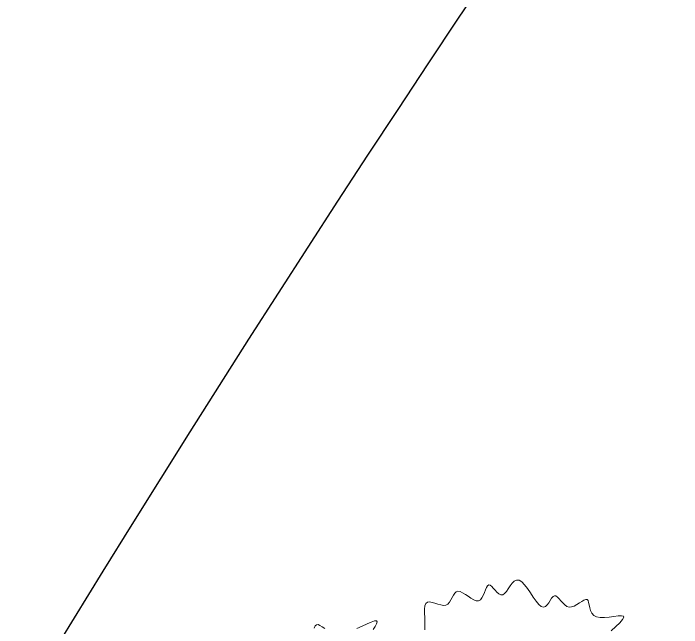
# Model space of a CAD drawing. Extents: x 2080 to 102399, y 2071 to 93424.
# Drawn here: x 81806.9 to 82002.1, y 84897.9 to 85077.3 of the extents above; entities that cross this region are included whole.
import ezdxf

# ---------------------------------------------------------------- set-up
doc = ezdxf.new("R2010")
doc.units = 0
doc.header["$LTSCALE"] = 20
doc.header["$MEASUREMENT"] = 0
doc.layers.add('casuanut tree', color=100, linetype='Continuous', lineweight=5)
doc.layers.add('road', color=2, linetype='Continuous')

# ---------------------------------------------------------------- blocks, each defined once
blk = doc.blocks.new('tr')
at = {"layer": 'casuanut tree'}
for points in [[(0.5281, 0.7179), (0.5419, 0.7259), (0.554, 0.7332), (0.563, 0.7396), (0.5677, 0.7446), (0.5672, 0.748), (0.5622, 0.7502), (0.5538, 0.7516), (0.5431, 0.7526), (0.5311, 0.7536), (0.5191, 0.7552), (0.508, 0.7576), (0.499, 0.7615), (0.4929, 0.7669), (0.4893, 0.7737), (0.4876, 0.7811), (0.4872, 0.7888), (0.4874, 0.7962), (0.4876, 0.8027), (0.4872, 0.8078), (0.4855, 0.811), (0.4821, 0.812), (0.4771, 0.8112), (0.471, 0.8092), (0.4641, 0.8065), (0.4568, 0.8039), (0.4494, 0.8019), (0.4423, 0.801), (0.4359, 0.802), (0.4305, 0.8053), (0.426, 0.8102), (0.4221, 0.8163), (0.4186, 0.8227), (0.4155, 0.8289), (0.4124, 0.8342), (0.4091, 0.8379), (0.4055, 0.8392), (0.4015, 0.8379), (0.397, 0.8345), (0.3922, 0.8299), (0.3871, 0.825), (0.3819, 0.8207), (0.3766, 0.8178), (0.3713, 0.8173), (0.3661, 0.8201), (0.3612, 0.8266), (0.3563, 0.8362), (0.3515, 0.8478), (0.3467, 0.8603), (0.3418, 0.8728), (0.3367, 0.8841), (0.3313, 0.8931), (0.3256, 0.8989), (0.3195, 0.9007), (0.3131, 0.8992), (0.3066, 0.8951), (0.3, 0.8896), (0.2935, 0.8836), (0.2873, 0.878), (0.2814, 0.8738), (0.2761, 0.8719), (0.2713, 0.873), (0.2671, 0.8765), (0.2632, 0.8817), (0.2597, 0.8878), (0.2564, 0.8939), (0.2533, 0.8993), (0.2501, 0.9031), (0.2468, 0.9046), (0.2433, 0.9031), (0.2396, 0.8993), (0.2356, 0.8939), (0.2314, 0.8877), (0.227, 0.8815), (0.2222, 0.8761), (0.2172, 0.8722), (0.2119, 0.8708), (0.2063, 0.8722), (0.2004, 0.8761), (0.1944, 0.8816), (0.1884, 0.888), (0.1824, 0.8944), (0.1766, 0.9002), (0.171, 0.9046), (0.1657, 0.9068), (0.1608, 0.9063), (0.1563, 0.9035), (0.1518, 0.8992), (0.1474, 0.894), (0.1429, 0.8887), (0.1382, 0.8839), (0.1331, 0.8803), (0.1274, 0.8787), (0.1212, 0.8794), (0.1146, 0.8821), (0.1078, 0.8858), (0.101, 0.8899), (0.0944, 0.8936), (0.0882, 0.8961), (0.0826, 0.8966), (0.0779, 0.8944), (0.0742, 0.889), (0.0712, 0.8809), (0.0689, 0.871), (0.0668, 0.8599), (0.0648, 0.8486), (0.0625, 0.8379), (0.0599, 0.8285)], [(-0.07, 0.8599), (-0.0632, 0.8666), (-0.0579, 0.8724), (-0.0552, 0.877), (-0.0561, 0.8798), (-0.0612, 0.8804), (-0.07, 0.8793), (-0.0816, 0.8771), (-0.0954, 0.8743), (-0.1103, 0.8716)], [(-0.1905, 0.8901), (-0.1962, 0.896), (-0.2011, 0.9009), (-0.2053, 0.904), (-0.2092, 0.9046), (-0.213, 0.9023), (-0.2167, 0.8976)]]:
    blk.add_lwpolyline(points, dxfattribs=at)

msp = doc.modelspace()

# ---------------------------------------------------------------- linework, layer by layer
at = {"layer": 'road', "linetype": 'Continuous', "ltscale": 0.5}
for radius, start, end in [(5644.467, 142.580362, 164.000917), (5464.467, 142.576522, 164.04779)]:
    msp.add_arc((86481.598, 82041.748), radius, start, end, dxfattribs=at)

# ---------------------------------------------------------------- block references
at = {"layer": 'casuanut tree', "linetype": 'Continuous', "xscale": 113.1955077326517, "yscale": 113.1955077326517, "zscale": 113.1955077326517, "rotation": 13.01607038380273}
msp.add_blockref('tr', (81941.6, 84804.269), dxfattribs=at)

doc.saveas('drawing.dxf')
